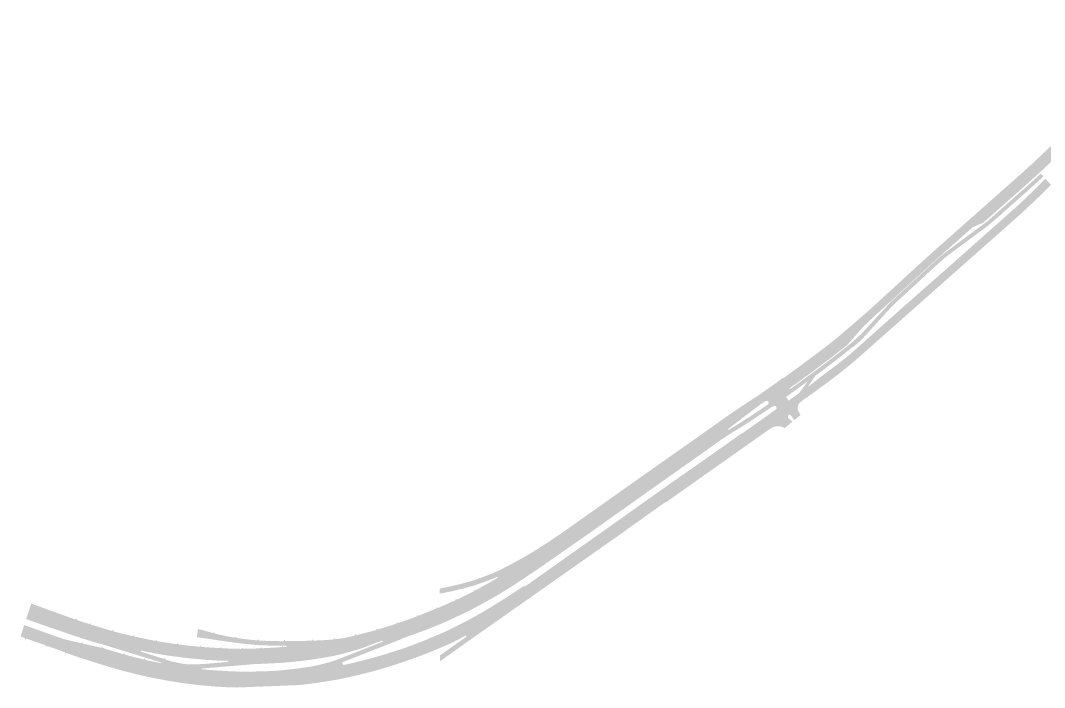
# Model space of a CAD drawing. Header units: inches. Extents: x 96913 to 101138, y 436495 to 440829.
# Drawn here: x 96913 to 97854, y 436495 to 437109 of the extents above; entities that cross this region are included whole.
import ezdxf

# ---------------------------------------------------------------- set-up
doc = ezdxf.new("R2010")
doc.units = ezdxf.units.IN
doc.header["$MEASUREMENT"] = 0

msp = doc.modelspace()

# ---------------------------------------------------------------- hatches: boundary and pattern name
for points in [[(97985.98, 437094.18), (97949.87, 437064.87), (97949.99, 437065.51), (97949.85, 437066), (97949.37, 437066.48), (97948.88, 437066.62), (97948.39, 437066.49), (97948.2, 437066.31), (97945.29, 437063.57), (97935.84, 437054.81), (97929.02, 437048.46), (97925.58, 437045.1), (97918.23, 437037.56), (97912.32, 437031.5), (97904.94, 437023.77), (97899.91, 437018.45), (97882.92, 437000.89), (97875.51, 436993.5), (97868.03, 436986.21), (97860.62, 436979.13), (97852.82, 436971.77), (97849.84, 436969.01), (97842.87, 436976.95), (97867.28, 436999.99), (97873.43, 437006.08), (97875.85, 437008.5), (97881.25, 437013.95), (97884.3, 437017.06), (97887.26, 437020.1), (97889.52, 437022.43), (97901.68, 437035.2), (97904.93, 437038.64), (97908.71, 437042.57), (97913.15, 437047.11), (97918.57, 437052.53), (97921.87, 437055.79), (97925.65, 437059.44), (97930.36, 437063.85), (97933.77, 437066.95), (97935.56, 437068.54), (97939.01, 437071.6), (97939.96, 437072.44), (97939.71, 437073), (97941.09, 437074.25), (97941.41, 437074.55), (97941.87, 437075.02), (97942.16, 437075.35), (97972.03, 437106.91), (97972.7, 437107.21), (97973.26, 437107.51), (97973.8, 437107.84), (97974.31, 437108.22), (97974.74, 437108.57), (97985.92, 437094.41), (97985.98, 437094.18)], [(97750.45, 436885.04), (97712.99, 436850.67), (97711.95, 436849.72), (97707.66, 436855.78), (97712.29, 436860), (97730.54, 436876.76), (97741.66, 436886.93), (97753.02, 436897.16), (97771.65, 436913.71), (97803.9, 436942.21), (97815.73, 436952.74), (97828.77, 436964.23), (97842.87, 436976.95), (97849.84, 436969.01), (97836.81, 436957.21), (97831.88, 436952.84), (97819.56, 436941.92), (97804.4, 436928.52), (97797.83, 436922.71), (97790.17, 436919.51), (97788.4, 436918.78), (97781.9, 436913.04), (97766.87, 436899.76), (97758.78, 436892.53), (97750.45, 436885.04)], [(97752.77, 436881.81), (97732.51, 436863.04), (97717.67, 436849.48), (97714.4, 436846.27), (97712.27, 436849.27), (97713.29, 436850.35), (97752.11, 436886.01), (97755.26, 436888.84), (97756.35, 436889.76), (97759.82, 436892.87), (97760.57, 436893.51), (97761.36, 436894.12), (97773.35, 436903.04), (97789.99, 436915.37), (97799.89, 436922.73), (97801.56, 436924.03), (97802.6, 436924.95), (97818.37, 436938.89), (97834.76, 436953.41), (97842.17, 436960.06), (97850.24, 436967.41), (97850.79, 436967.92), (97853.18, 436965.2), (97849.41, 436961.76), (97842.56, 436955.54), (97832.44, 436946.53), (97812.3, 436928.7), (97805.62, 436922.79), (97804.25, 436921.65), (97802.85, 436920.53), (97801.43, 436919.45), (97796.96, 436916.11), (97777.22, 436901.43), (97766.15, 436893.29), (97764.21, 436891.79), (97762.31, 436890.23), (97760.45, 436888.64), (97756.76, 436885.37), (97752.77, 436881.81)], [(97754.61, 436862.01), (97723.05, 436834.05), (97718.64, 436840.27), (97726.54, 436847.27), (97741.13, 436860.16), (97763.71, 436879.98), (97780.44, 436894.82), (97796.99, 436909.58), (97825.99, 436935.25), (97831.62, 436940.34), (97841.16, 436949.47), (97855.03, 436963.09), (97859.94, 436957.49), (97853.65, 436951.16), (97848.65, 436946.2), (97834.2, 436932.52), (97817.9, 436918), (97797.63, 436900.1), (97754.61, 436862.01)], [(97637.12, 436783.1), (97620.02, 436770.7), (97619.86, 436770.4), (97619.91, 436770.05), (97620.18, 436769.9), (97620.49, 436769.94), (97614.27, 436765.61), (97599.92, 436755.63), (97600.26, 436756.18), (97600.42, 436756.59), (97600.47, 436756.97), (97600.42, 436757.6), (97600.21, 436758.06), (97599.92, 436758.46), (97599.45, 436758.77), (97598.93, 436758.93), (97598.43, 436758.94), (97597.95, 436758.76), (97597.47, 436758.47), (97595.02, 436757.17), (97594.79, 436757.05), (97580.24, 436746.07), (97568.3, 436736.98), (97563.59, 436733.32), (97563.34, 436732.95), (97563.46, 436732.6), (97563.94, 436732.28), (97563.54, 436732.04), (97557.13, 436741.12), (97564.29, 436746.18), (97571.04, 436750.83), (97588.44, 436762.44), (97588.63, 436762.19), (97590.84, 436763.73), (97592.6, 436764.99), (97595.3, 436766.9), (97607.27, 436775.35), (97608.69, 436776.35), (97608.59, 436776.48), (97609.46, 436777.1), (97609.46, 436777.1), (97611.37, 436778.46), (97611.41, 436778.42), (97611.95, 436778.85), (97612.98, 436779.55), (97613.66, 436780.08), (97613.92, 436779.77), (97627.61, 436789.68), (97640.51, 436799.19), (97653.32, 436808.93), (97663.3, 436816.73), (97691.55, 436841.06), (97707.66, 436855.78), (97711.95, 436849.72), (97693.78, 436833.17), (97691.58, 436831.1), (97689.43, 436828.97), (97687.34, 436826.78), (97683.36, 436822.37), (97675.5, 436813.34), (97672.33, 436809.95), (97660.94, 436800.99), (97653.71, 436795.46), (97645.53, 436789.32), (97637.12, 436783.1)], [(97616.49, 436762.53), (97600.02, 436751.13), (97599.39, 436750.71), (97589.05, 436743.78), (97583.1, 436739.87), (97579.33, 436737.45), (97572.96, 436733.46), (97567.95, 436730.4), (97565.69, 436729), (97563.54, 436732.04), (97564.17, 436732.43), (97569.99, 436736.02), (97579.78, 436742.18), (97585.04, 436745.62), (97597.12, 436753.76), (97599.63, 436755.42), (97614.27, 436765.61), (97620.33, 436769.82), (97620.33, 436769.82), (97642.91, 436786.26), (97650.04, 436791.58), (97657.07, 436796.91), (97665.21, 436803.18), (97672.96, 436809.32), (97677.59, 436813.15), (97680.22, 436815.46), (97682.8, 436817.83), (97685.32, 436820.26), (97687.78, 436822.74), (97690.19, 436825.28), (97709.16, 436846), (97712.27, 436849.27), (97714.4, 436846.27), (97713.67, 436845.56), (97701.81, 436832.58), (97691.8, 436821.53), (97689.36, 436818.91), (97688.09, 436817.55), (97686.49, 436815.89), (97684.85, 436814.26), (97683.18, 436812.67), (97681.47, 436811.12), (97679.73, 436809.6), (97677.97, 436808.11), (97677.9, 436808.06), (97677.49, 436808.21), (97671.05, 436803.08), (97665.27, 436798.51), (97658.05, 436792.9), (97651.79, 436788.18), (97644.84, 436782.99), (97643.66, 436782.21), (97642.11, 436780.24), (97640.62, 436777.95), (97636.52, 436771.79), (97636.3, 436771.63), (97628.71, 436766.25), (97636.44, 436776.88), (97622.71, 436766.95), (97620.69, 436765.52), (97618.12, 436763.64), (97617.9, 436763.52), (97617.7, 436763.36), (97616.49, 436762.53)], [(97601.52, 436733.1), (97595.22, 436728.64), (97590.17, 436725.08), (97575.68, 436714.84), (97569.03, 436724.27), (97575.94, 436729.14), (97576.08, 436728.97), (97601.82, 436747.18), (97604.23, 436748.9), (97607.42, 436751.14), (97607.66, 436751.37), (97607.83, 436751.76), (97607.21, 436754.16), (97606.91, 436754.37), (97605.34, 436753.99), (97604.36, 436753.66), (97603.48, 436753.3), (97602.75, 436752.92), (97601.83, 436752.33), (97600.02, 436751.13), (97616.49, 436762.53), (97616.91, 436762.82), (97616.84, 436762.04), (97617.01, 436761.52), (97618.73, 436759.57), (97619.07, 436759.27), (97620.38, 436760.23), (97623.06, 436762.14), (97625.11, 436763.64), (97628.71, 436766.25), (97636.3, 436771.63), (97636.52, 436771.79), (97642.11, 436775.96), (97642.4, 436776.15), (97643.36, 436777.18), (97661.25, 436790.54), (97674.3, 436800.8), (97679.65, 436805.58), (97684.96, 436810.25), (97687.74, 436812.74), (97695.41, 436819.59), (97707.09, 436830.03), (97718.64, 436840.27), (97723.05, 436834.05), (97722.17, 436833.27), (97705.26, 436818.35), (97685.94, 436801.17), (97678.2, 436794.39), (97673.85, 436790.82), (97671.1, 436788.62), (97663.42, 436782.62), (97657.95, 436778.41), (97654.65, 436775.91), (97641.22, 436766.06), (97640.57, 436765.6), (97630.91, 436758.79), (97631, 436758.66), (97630.07, 436757.99), (97629.33, 436757.39), (97628.35, 436756.35), (97627.99, 436755.72), (97627.65, 436754.81), (97627.38, 436753.73), (97627.21, 436752.61), (97627.19, 436751.39), (97627.47, 436750.55), (97627.85, 436749.54), (97628.24, 436748.67), (97629.28, 436746.93), (97629.97, 436746.08), (97624.05, 436741.17), (97620.74, 436745.78), (97620.47, 436746.02), (97620.03, 436746.21), (97619.55, 436746.18), (97618.88, 436745.87), (97618.41, 436745.42), (97618.18, 436744.4), (97618.35, 436743.47), (97618.92, 436742.69), (97619.44, 436742.2), (97620.25, 436741.61), (97621.97, 436740.18), (97622.38, 436739.78), (97617.05, 436735.36), (97615.28, 436733.88), (97614.07, 436734.47), (97612.25, 436735.11), (97610.61, 436735.5), (97609.12, 436735.65), (97607.73, 436735.52), (97606.16, 436735.23), (97604.73, 436734.81), (97602.83, 436733.92), (97601.52, 436733.1)], [(97530.15, 436708.79), (97508.34, 436693.39), (97499.12, 436686.81), (97497.89, 436685.95), (97486.8, 436678.17), (97451.56, 436653.1), (97431.35, 436638.78), (97413.51, 436626.36), (97407.65, 436635.65), (97410.99, 436637.91), (97428.11, 436649.99), (97486.24, 436691.14), (97500.02, 436700.86), (97530.18, 436722.07), (97557.13, 436741.12), (97563.54, 436732.04), (97560.38, 436730.01), (97557.29, 436727.92), (97554.7, 436726.15), (97553.93, 436725.63), (97553.19, 436725.12), (97530.15, 436708.79)], [(97453.6, 436649.99), (97433.48, 436635.74), (97415.49, 436623.23), (97413.51, 436626.36), (97431.35, 436638.78), (97451.44, 436653.02), (97451.46, 436653.03), (97486.8, 436678.17), (97497.89, 436685.95), (97499.12, 436686.81), (97508.34, 436693.39), (97530.15, 436708.79), (97553.19, 436725.12), (97553.93, 436725.63), (97554.7, 436726.15), (97557.29, 436727.92), (97560.38, 436730.01), (97563.37, 436731.93), (97563.54, 436732.04), (97565.69, 436729), (97562.42, 436726.91), (97556.02, 436722.56), (97532.3, 436705.76), (97510.49, 436690.36), (97500.02, 436682.91), (97488.95, 436675.14), (97453.6, 436649.99)], [(97575.68, 436714.84), (97506.55, 436666.02), (97506.45, 436666.15), (97505.76, 436665.95), (97500.02, 436661.96), (97483.26, 436649.99), (97472.2, 436642.16), (97466.8, 436638.11), (97455.19, 436630.04), (97424.71, 436608.6), (97418.69, 436618.15), (97463.75, 436649.99), (97468.85, 436653.61), (97492.52, 436670.46), (97500.02, 436675.78), (97514.09, 436685.72), (97532.09, 436698.27), (97545.16, 436707.44), (97569.03, 436724.27), (97575.68, 436714.84)], [(97322.74, 436568.94), (97311.6, 436563.61), (97298.15, 436557.47), (97246.12, 436538.63), (97245.85, 436538.53), (97240.15, 436536.91), (97228.47, 436534.1), (97216.75, 436531.51), (97204.98, 436529.14), (97193.16, 436527.01), (97181.3, 436525.1), (97169.42, 436523.41), (97169.92, 436533.58), (97170.15, 436538.24), (97170.48, 436538.25), (97171.47, 436538.27), (97175.64, 436538.37), (97179.92, 436538.49), (97180.21, 436538.59), (97180.44, 436538.76), (97180.62, 436538.98), (97180.72, 436539.25), (97180.75, 436539.53), (97181.3, 436539.61), (97181.33, 436539.31), (97181.45, 436539.04), (97181.65, 436538.81), (97181.9, 436538.65), (97182.18, 436538.57), (97188.32, 436538.79), (97194.34, 436539.14), (97200.45, 436539.64), (97200.75, 436539.79), (97200.96, 436539.99), (97201.11, 436540.24), (97201.19, 436540.53), (97201.18, 436540.82), (97201.46, 436540.85), (97201.7, 436540.87), (97201.79, 436540.52), (97201.94, 436540.27), (97202.15, 436540.07), (97202.41, 436539.94), (97202.69, 436539.88), (97205.6, 436540.27), (97208.42, 436540.7), (97211.23, 436541.19), (97214.02, 436541.75), (97216.81, 436542.36), (97219.7, 436543.05), (97219.95, 436543.2), (97220.15, 436543.41), (97220.27, 436543.66), (97220.33, 436543.94), (97220.3, 436544.22), (97220.81, 436544.43), (97220.91, 436544.13), (97221.08, 436543.88), (97221.31, 436543.7), (97221.59, 436543.6), (97221.88, 436543.58), (97239.53, 436548.24), (97239.78, 436548.46), (97239.93, 436548.7), (97240.01, 436548.98), (97240.01, 436549.26), (97239.93, 436549.53), (97240.23, 436549.63), (97240.53, 436549.7), (97240.75, 436549.34), (97240.96, 436549.14), (97241.2, 436548.99), (97241.47, 436548.91), (97241.75, 436548.89), (97258.18, 436554.06), (97258.42, 436554.23), (97258.6, 436554.46), (97258.71, 436554.73), (97258.73, 436555.03), (97258.66, 436555.3), (97258.87, 436555.38), (97259.07, 436555.44), (97259.23, 436555.14), (97259.43, 436554.94), (97259.68, 436554.8), (97259.95, 436554.73), (97260.24, 436554.74), (97276.46, 436560.58), (97276.69, 436560.75), (97276.87, 436560.98), (97276.97, 436561.26), (97276.99, 436561.56), (97276.92, 436561.84), (97277.1, 436561.93), (97277.29, 436562.01), (97277.44, 436561.74), (97277.65, 436561.54), (97277.91, 436561.4), (97278.2, 436561.34), (97278.49, 436561.37), (97288.52, 436565.36), (97291.45, 436566.57), (97294.51, 436567.85), (97294.74, 436568.04), (97294.9, 436568.28), (97294.98, 436568.56), (97294.98, 436568.85), (97294.91, 436569.13), (97295.14, 436569.23), (97295.32, 436569.29), (97295.48, 436569.03), (97295.69, 436568.84), (97295.95, 436568.71), (97296.23, 436568.66), (97296.52, 436568.68), (97298.11, 436569.34), (97312.4, 436575.53), (97312.63, 436575.75), (97312.77, 436576), (97312.84, 436576.27), (97312.83, 436576.56), (97312.74, 436576.83), (97312.93, 436576.94), (97313.16, 436577.02), (97313.36, 436576.75), (97313.59, 436576.58), (97313.85, 436576.47), (97314.14, 436576.43), (97314.43, 436576.47), (97322.19, 436580.2), (97329.84, 436584.15), (97330.06, 436584.37), (97330.2, 436584.63), (97330.26, 436584.92), (97330.24, 436585.21), (97330.14, 436585.49), (97330.53, 436585.69), (97330.72, 436585.43), (97330.95, 436585.26), (97331.22, 436585.16), (97331.51, 436585.14), (97331.79, 436585.2), (97349.39, 436595.02), (97351.42, 436596.28), (97351.02, 436597.14), (97350.51, 436597.02), (97349.65, 436596.61), (97347.63, 436595.71), (97339.96, 436592.78), (97330.08, 436589.28), (97321.68, 436586.97), (97311.32, 436584.33), (97302.29, 436582.55), (97300.41, 436582.17), (97299.24, 436581.99), (97298.07, 436581.84), (97298.06, 436586.41), (97303.38, 436587.42), (97309.59, 436588.7), (97315.43, 436590.15), (97323.47, 436592.32), (97330.85, 436594.5), (97338.86, 436597.4), (97346.74, 436600.48), (97349.08, 436601.52), (97353.68, 436603.57), (97363.15, 436608.42), (97373.81, 436614.24), (97384.76, 436620.63), (97397.52, 436628.8), (97407.65, 436635.65), (97413.51, 436626.36), (97385.57, 436606.93), (97371.98, 436597.75), (97362.44, 436591.55), (97351.88, 436585), (97342.55, 436579.65), (97333.78, 436574.77), (97322.74, 436568.94)], [(97299.59, 436554.05), (97298.17, 436553.48), (97285.55, 436548.42), (97264.59, 436540.85), (97263.46, 436540.44), (97262.57, 436539.83), (97249.05, 436534.52), (97219.69, 436523), (97215.01, 436521.17), (97209.42, 436518.99), (97209.06, 436518.76), (97208.85, 436518.47), (97208.72, 436518.09), (97208.76, 436517.71), (97208.94, 436516.96), (97209.12, 436516.6), (97209.4, 436516.35), (97209.78, 436516.21), (97210.19, 436516.22), (97201.96, 436514.53), (97193.69, 436513.03), (97185.4, 436511.69), (97177.08, 436510.53), (97168.73, 436509.54), (97168.91, 436513.08), (97175.59, 436514.01), (97182.65, 436515.24), (97188.74, 436516.61), (97193.5, 436517.85), (97198.16, 436519.18), (97200.97, 436520.06), (97202.86, 436520.7), (97205.87, 436521.9), (97210.76, 436523.8), (97215.51, 436525.65), (97245.32, 436537.35), (97245.62, 436537.53), (97245.83, 436537.8), (97245.93, 436538.16), (97245.85, 436538.53), (97246.12, 436538.63), (97298.15, 436557.47), (97311.6, 436563.61), (97322.74, 436568.94), (97333.78, 436574.77), (97342.55, 436579.65), (97351.88, 436585), (97362.44, 436591.55), (97371.98, 436597.75), (97385.57, 436606.93), (97413.51, 436626.36), (97415.49, 436623.23), (97387.67, 436603.88), (97374.03, 436594.67), (97364.43, 436588.42), (97353.78, 436581.82), (97344.37, 436576.42), (97335.55, 436571.52), (97324.41, 436565.63), (97313.17, 436560.25), (97299.59, 436554.05)], [(97168.15, 436497.68), (97168.73, 436509.54), (97177.08, 436510.53), (97185.4, 436511.69), (97193.69, 436513.03), (97201.96, 436514.53), (97210.19, 436516.22), (97217.15, 436517.8), (97226.79, 436520.09), (97229.26, 436520.75), (97235.79, 436522.49), (97245.71, 436525.33), (97248.01, 436526.02), (97248.07, 436526.04), (97261.58, 436530.31), (97263.43, 436530.94), (97265.28, 436531.57), (97265.32, 436531.58), (97267.63, 436532.39), (97267.69, 436532.41), (97283.65, 436538.47), (97285.93, 436539.42), (97298.2, 436544.61), (97299.93, 436545.37), (97301.66, 436546.13), (97301.71, 436546.15), (97303.81, 436547.11), (97303.91, 436547.14), (97303.96, 436547.16), (97313.2, 436551.75), (97320.11, 436555.21), (97322.34, 436556.35), (97330.29, 436560.59), (97338.12, 436565.04), (97340.29, 436566.33), (97355.62, 436575.84), (97357.79, 436577.16), (97366.19, 436582.63), (97372.89, 436587.06), (97374.98, 436588.44), (97375.79, 436589.01), (97376.34, 436588.21), (97418.69, 436618.15), (97424.71, 436608.6), (97325.17, 436538.6), (97298.29, 436519.43), (97298.27, 436524.94), (97304.55, 436529.39), (97314.8, 436536.56), (97322.67, 436542.1), (97322.2, 436543.32), (97314.63, 436539.25), (97311.21, 436537.47), (97309.48, 436536.63), (97305.96, 436535.06), (97298.24, 436531.73), (97285.04, 436526.29), (97267.31, 436519.78), (97262.1, 436518.09), (97250.13, 436514.21), (97236.42, 436510.25), (97223.07, 436506.86), (97204.8, 436502.85), (97186.01, 436499.83), (97175.87, 436498.49), (97168.15, 436497.68)], [(97018.98, 436542.03), (97030.46, 436539.56), (97034.06, 436538.88), (97032.73, 436527.52), (97029.39, 436528.13), (97023.35, 436529.42), (97001.11, 436534.99), (96990.56, 436538.22), (96988.45, 436538.9), (96983.96, 436540.07), (96976.81, 436542.15), (96963.24, 436546.61), (96939.03, 436554.86), (96919.15, 436561.84), (96922.67, 436572.61), (96962.54, 436558.18), (96962.6, 436558.11), (96963.3, 436558.13), (96964.24, 436558.78), (96964.52, 436558.74), (96964.45, 436557.96), (96964.93, 436557.38), (96969.66, 436555.8), (96975.66, 436553.9), (96976.25, 436553.81), (96976.76, 436554.18), (96976.95, 436554.51), (96977.4, 436554.36), (96977.32, 436553.79), (96977.83, 436553.2), (96985.75, 436550.79), (96996.31, 436547.64), (96996.72, 436547.62), (96997.3, 436547.77), (96997.57, 436548.32), (96998.07, 436548.19), (96998.02, 436547.79), (96998.15, 436547.41), (96998.5, 436547.03), (97000.02, 436546.62), (97005.52, 436545.17), (97015.28, 436542.84), (97015.87, 436542.86), (97016.32, 436543.25), (97016.47, 436543.59), (97016.95, 436543.48), (97016.94, 436543.1), (97017.1, 436542.71), (97017.51, 436542.34), (97018.98, 436542.03)], [(97001.11, 436534.99), (97023.28, 436529.44), (97023.38, 436528.85), (97023.62, 436528.53), (97023.95, 436528.34), (97032.5, 436525.62), (97032.03, 436521.56), (97000.02, 436531.45), (96989.46, 436534.72), (96987.42, 436535.35), (96982.98, 436536.5), (96975.71, 436538.62), (96962.07, 436543.1), (96937.82, 436551.36), (96918, 436558.32), (96919.15, 436561.84), (96939.03, 436554.86), (96963.24, 436546.61), (96976.81, 436542.15), (96983.96, 436540.07), (96988.45, 436538.9), (96990.56, 436538.22), (97001.11, 436534.99)], [(97031.49, 436516.99), (97030.1, 436505.21), (97018.71, 436507.82), (97005.61, 436511.18), (97000.02, 436512.79), (96992.79, 436514.89), (96981.01, 436518.51), (96968.74, 436522.45), (96958.69, 436525.82), (96955.58, 436526.96), (96955.65, 436527.18), (96955.23, 436527.25), (96954.88, 436527.15), (96954.57, 436526.91), (96954.39, 436526.55), (96953.85, 436526.71), (96953.96, 436527.14), (96953.85, 436527.51), (96953.64, 436527.82), (96953.29, 436528.04), (96938.16, 436533.4), (96937.72, 436533.45), (96937.39, 436533.36), (96937.11, 436533.17), (96936.88, 436532.8), (96936.41, 436532.96), (96936.35, 436533.72), (96936.12, 436534.04), (96935.79, 436534.24), (96918.77, 436540.26), (96918.39, 436540.31), (96918, 436540.22), (96917.7, 436540.01), (96917.47, 436539.66), (96916.99, 436539.81), (96917.03, 436540.22), (96916.94, 436540.57), (96916.72, 436540.89), (96916.38, 436541.1), (96912.78, 436542.37), (96916.21, 436552.85), (96941.52, 436543.84), (96952.18, 436540.12), (96981.91, 436529.73), (96994.19, 436526.11), (97006.55, 436522.78), (97018.99, 436519.74), (97031.49, 436516.99)], [(97090.41, 436546.27), (97090.42, 436546.28), (97090.42, 436546.3), (97090.43, 436546.31), (97090.43, 436546.33), (97090.44, 436546.34), (97090.44, 436546.36), (97090.44, 436546.37), (97090.45, 436546.39), (97090.45, 436546.41), (97090.45, 436546.42), (97090.46, 436546.44), (97090.68, 436546.37), (97090.97, 436546.28), (97090.96, 436546.27), (97090.96, 436546.25), (97090.95, 436546.24), (97090.95, 436546.22), (97090.94, 436546.21), (97090.94, 436546.19), (97090.94, 436546.18), (97090.93, 436546.16), (97090.93, 436546.15), (97090.93, 436546.13), (97090.93, 436546.12), (97090.92, 436546.1), (97090.92, 436546.09), (97090.92, 436546.07), (97090.92, 436546.06), (97090.92, 436546.04), (97090.92, 436546.03), (97090.91, 436546.01), (97090.91, 436545.99), (97090.91, 436545.98), (97090.91, 436545.96), (97090.91, 436545.95), (97090.91, 436545.93), (97090.91, 436545.92), (97090.92, 436545.9), (97090.92, 436545.89), (97090.92, 436545.87), (97090.92, 436545.86), (97090.92, 436545.84), (97090.92, 436545.83), (97090.93, 436545.81), (97090.93, 436545.79), (97090.93, 436545.78), (97090.94, 436545.76), (97090.94, 436545.75), (97090.94, 436545.73), (97090.95, 436545.72), (97090.95, 436545.7), (97090.96, 436545.69), (97090.96, 436545.67), (97090.97, 436545.66), (97090.97, 436545.65), (97090.98, 436545.63), (97090.98, 436545.62), (97090.99, 436545.6), (97090.99, 436545.59), (97091, 436545.57), (97091.01, 436545.56), (97091.01, 436545.55), (97091.02, 436545.53), (97091.03, 436545.52), (97091.04, 436545.51), (97091.04, 436545.49), (97091.05, 436545.48), (97091.06, 436545.47), (97091.07, 436545.45), (97091.08, 436545.44), (97091.09, 436545.43), (97091.09, 436545.41), (97091.1, 436545.4), (97091.11, 436545.39), (97091.12, 436545.38), (97091.13, 436545.37), (97091.14, 436545.35), (97091.15, 436545.34), (97091.16, 436545.33), (97091.17, 436545.32), (97091.18, 436545.31), (97091.2, 436545.3), (97091.21, 436545.29), (97091.22, 436545.28), (97091.23, 436545.27), (97091.24, 436545.26), (97091.25, 436545.25), (97091.27, 436545.24), (97091.28, 436545.23), (97091.29, 436545.22), (97091.3, 436545.21), (97091.32, 436545.2), (97091.33, 436545.19), (97091.34, 436545.18), (97091.35, 436545.17), (97091.37, 436545.17), (97091.38, 436545.16), (97091.39, 436545.15), (97091.41, 436545.14), (97091.42, 436545.14), (97091.44, 436545.13), (97091.45, 436545.12), (97091.46, 436545.11), (97091.48, 436545.11), (97091.49, 436545.1), (97091.51, 436545.1), (97091.52, 436545.09), (97091.53, 436545.09), (97091.55, 436545.08), (97091.56, 436545.08), (97091.58, 436545.07), (97091.59, 436545.07), (97091.61, 436545.06), (97091.62, 436545.06), (97091.64, 436545.06), (97096.04, 436544), (97100.44, 436543.04), (97104.87, 436542.17), (97109.31, 436541.4), (97109.33, 436541.4), (97109.34, 436541.4), (97109.36, 436541.39), (97109.37, 436541.39), (97109.39, 436541.39), (97109.41, 436541.39), (97109.42, 436541.39), (97109.44, 436541.39), (97109.46, 436541.39), (97109.47, 436541.38), (97109.49, 436541.38), (97109.51, 436541.39), (97109.52, 436541.39), (97109.54, 436541.39), (97109.56, 436541.39), (97109.57, 436541.39), (97109.59, 436541.39), (97109.6, 436541.39), (97109.62, 436541.39), (97109.64, 436541.4), (97109.65, 436541.4), (97109.67, 436541.4), (97109.69, 436541.41), (97109.7, 436541.41), (97109.72, 436541.41), (97109.73, 436541.42), (97109.75, 436541.42), (97109.77, 436541.43), (97109.78, 436541.43), (97109.8, 436541.44), (97109.81, 436541.44), (97109.83, 436541.45), (97109.84, 436541.45), (97109.86, 436541.46), (97109.87, 436541.46), (97109.89, 436541.47), (97109.91, 436541.48), (97109.92, 436541.49), (97109.93, 436541.49), (97109.95, 436541.5), (97109.96, 436541.51), (97109.98, 436541.52), (97109.99, 436541.52), (97110.01, 436541.53), (97110.02, 436541.54), (97110.03, 436541.55), (97110.05, 436541.56), (97110.06, 436541.57), (97110.07, 436541.58), (97110.09, 436541.59), (97110.1, 436541.6), (97110.11, 436541.61), (97110.13, 436541.62), (97110.14, 436541.63), (97110.15, 436541.64), (97110.16, 436541.65), (97110.18, 436541.67), (97110.19, 436541.68), (97110.2, 436541.69), (97110.21, 436541.7), (97110.22, 436541.71), (97110.23, 436541.73), (97110.24, 436541.74), (97110.25, 436541.75), (97110.26, 436541.76), (97110.27, 436541.78), (97110.28, 436541.79), (97110.29, 436541.8), (97110.3, 436541.82), (97110.31, 436541.83), (97110.32, 436541.84), (97110.33, 436541.86), (97110.34, 436541.87), (97110.35, 436541.89), (97110.35, 436541.9), (97110.36, 436541.92), (97110.37, 436541.93), (97110.38, 436541.94), (97110.38, 436541.96), (97110.39, 436541.97), (97110.4, 436541.99), (97110.4, 436542.01), (97110.41, 436542.02), (97110.42, 436542.04), (97110.42, 436542.05), (97110.43, 436542.07), (97110.43, 436542.08), (97110.44, 436542.1), (97110.44, 436542.11), (97110.45, 436542.13), (97110.45, 436542.15), (97110.45, 436542.16), (97110.46, 436542.18), (97110.46, 436542.2), (97110.46, 436542.21), (97110.46, 436542.23), (97110.68, 436542.2), (97110.92, 436542.16), (97110.92, 436542.14), (97110.92, 436542.12), (97110.91, 436542.11), (97110.91, 436542.09), (97110.91, 436542.07), (97110.91, 436542.06), (97110.91, 436542.04), (97110.91, 436542.02), (97110.91, 436542.01), (97110.91, 436541.99), (97110.91, 436541.97), (97110.91, 436541.96), (97110.91, 436541.94), (97110.91, 436541.92), (97110.91, 436541.91), (97110.91, 436541.89), (97110.92, 436541.87), (97110.92, 436541.86), (97110.92, 436541.84), (97110.92, 436541.82), (97110.93, 436541.81), (97110.93, 436541.79), (97110.93, 436541.78), (97110.94, 436541.76), (97110.94, 436541.74), (97110.95, 436541.73), (97110.95, 436541.71), (97110.96, 436541.69), (97110.96, 436541.68), (97110.97, 436541.66), (97110.97, 436541.65), (97110.98, 436541.63), (97110.98, 436541.62), (97110.99, 436541.6), (97111, 436541.59), (97111, 436541.57), (97111.01, 436541.55), (97111.02, 436541.54), (97111.03, 436541.53), (97111.03, 436541.51), (97111.04, 436541.5), (97111.05, 436541.48), (97111.06, 436541.47), (97111.07, 436541.45), (97111.08, 436541.44), (97111.09, 436541.43), (97111.1, 436541.41), (97111.11, 436541.4), (97111.12, 436541.38), (97111.13, 436541.37), (97111.14, 436541.36), (97111.15, 436541.35), (97111.16, 436541.33), (97111.17, 436541.32), (97111.18, 436541.31), (97111.19, 436541.3), (97111.21, 436541.28), (97111.22, 436541.27), (97111.23, 436541.26), (97111.24, 436541.25), (97111.25, 436541.24), (97111.27, 436541.23), (97111.28, 436541.22), (97111.29, 436541.21), (97111.31, 436541.2), (97111.32, 436541.19), (97111.33, 436541.18), (97111.35, 436541.17), (97111.36, 436541.16), (97111.37, 436541.15), (97111.39, 436541.14), (97111.4, 436541.13), (97111.42, 436541.12), (97111.43, 436541.11), (97111.45, 436541.11), (97111.46, 436541.1), (97111.48, 436541.09), (97111.49, 436541.08), (97111.51, 436541.08), (97111.52, 436541.07), (97111.54, 436541.06), (97111.55, 436541.06), (97111.57, 436541.05), (97111.59, 436541.05), (97111.6, 436541.04), (97111.62, 436541.04), (97111.63, 436541.03), (97111.65, 436541.03), (97111.67, 436541.02), (97111.68, 436541.02), (97111.7, 436541.01), (97111.71, 436541.01), (97111.73, 436541.01), (97117.71, 436540.15), (97123.69, 436539.44), (97129.68, 436538.88), (97129.7, 436538.88), (97129.72, 436538.88), (97129.73, 436538.88), (97129.75, 436538.88), (97129.77, 436538.88), (97129.78, 436538.88), (97129.8, 436538.88), (97129.82, 436538.88), (97129.83, 436538.89), (97129.85, 436538.89), (97129.87, 436538.89), (97129.88, 436538.89), (97129.9, 436538.89), (97129.92, 436538.9), (97129.93, 436538.9), (97129.95, 436538.9), (97129.96, 436538.91), (97129.98, 436538.91), (97130, 436538.92), (97130.01, 436538.92), (97130.03, 436538.92), (97130.05, 436538.93), (97130.06, 436538.94), (97130.08, 436538.94), (97130.09, 436538.95), (97130.11, 436538.95), (97130.12, 436538.96), (97130.14, 436538.97), (97130.15, 436538.97), (97130.17, 436538.98), (97130.18, 436538.99), (97130.2, 436538.99), (97130.21, 436539), (97130.23, 436539.01), (97130.24, 436539.02), (97130.26, 436539.03), (97130.27, 436539.04), (97130.29, 436539.04), (97130.3, 436539.05), (97130.31, 436539.06), (97130.33, 436539.07), (97130.34, 436539.08), (97130.35, 436539.09), (97130.37, 436539.1), (97130.38, 436539.11), (97130.39, 436539.13), (97130.41, 436539.14), (97130.42, 436539.15), (97130.43, 436539.16), (97130.44, 436539.17), (97130.45, 436539.18), (97130.47, 436539.19), (97130.48, 436539.21), (97130.49, 436539.22), (97130.5, 436539.23), (97130.51, 436539.24), (97130.52, 436539.26), (97130.53, 436539.27), (97130.54, 436539.28), (97130.55, 436539.3), (97130.56, 436539.31), (97130.57, 436539.33), (97130.58, 436539.34), (97130.59, 436539.35), (97130.6, 436539.37), (97130.61, 436539.38), (97130.61, 436539.4), (97130.62, 436539.41), (97130.63, 436539.43), (97130.64, 436539.44), (97130.64, 436539.46), (97130.65, 436539.47), (97130.66, 436539.49), (97130.67, 436539.5), (97130.67, 436539.52), (97130.68, 436539.53), (97130.68, 436539.55), (97130.69, 436539.56), (97130.69, 436539.58), (97130.7, 436539.6), (97130.7, 436539.61), (97130.71, 436539.63), (97130.71, 436539.64), (97130.72, 436539.66), (97130.72, 436539.68), (97130.72, 436539.69), (97130.73, 436539.71), (97130.73, 436539.73), (97130.73, 436539.74), (97130.73, 436539.76), (97130.74, 436539.78), (97130.74, 436539.79), (97130.74, 436539.81), (97130.74, 436539.83), (97130.74, 436539.84), (97130.74, 436539.86), (97130.74, 436539.88), (97130.99, 436539.86), (97131.27, 436539.83), (97131.27, 436539.81), (97131.27, 436539.79), (97131.27, 436539.78), (97131.27, 436539.76), (97131.27, 436539.74), (97131.27, 436539.72), (97131.27, 436539.71), (97131.27, 436539.69), (97131.27, 436539.67), (97131.27, 436539.66), (97131.27, 436539.64), (97131.27, 436539.62), (97131.27, 436539.6), (97131.27, 436539.59), (97131.28, 436539.57), (97131.28, 436539.55), (97131.28, 436539.54), (97131.28, 436539.52), (97131.29, 436539.5), (97131.29, 436539.49), (97131.29, 436539.47), (97131.3, 436539.45), (97131.3, 436539.44), (97131.31, 436539.42), (97131.31, 436539.4), (97131.32, 436539.39), (97131.32, 436539.37), (97131.33, 436539.36), (97131.33, 436539.34), (97131.34, 436539.32), (97131.35, 436539.31), (97131.35, 436539.29), (97131.36, 436539.28), (97131.37, 436539.26), (97131.37, 436539.25), (97131.38, 436539.23), (97131.39, 436539.21), (97131.4, 436539.2), (97131.41, 436539.19), (97131.42, 436539.17), (97131.42, 436539.16), (97131.43, 436539.14), (97131.44, 436539.13), (97131.45, 436539.11), (97131.46, 436539.1), (97131.47, 436539.09), (97131.48, 436539.07), (97131.49, 436539.06), (97131.5, 436539.05), (97131.52, 436539.03), (97131.53, 436539.02), (97131.54, 436539.01), (97131.55, 436538.99), (97131.56, 436538.98), (97131.57, 436538.97), (97131.59, 436538.96), (97131.6, 436538.95), (97131.61, 436538.93), (97131.62, 436538.92), (97131.64, 436538.91), (97131.65, 436538.9), (97131.66, 436538.89), (97131.68, 436538.88), (97131.69, 436538.87), (97131.71, 436538.86), (97131.72, 436538.85), (97131.73, 436538.84), (97131.75, 436538.83), (97131.76, 436538.82), (97131.78, 436538.81), (97131.79, 436538.81), (97131.81, 436538.8), (97131.82, 436538.79), (97131.84, 436538.78), (97131.85, 436538.77), (97131.87, 436538.77), (97131.88, 436538.76), (97131.9, 436538.75), (97131.91, 436538.75), (97131.93, 436538.74), (97131.95, 436538.73), (97131.96, 436538.73), (97131.98, 436538.72), (97132, 436538.72), (97132.01, 436538.71), (97132.03, 436538.71), (97132.04, 436538.7), (97132.06, 436538.7), (97132.08, 436538.7), (97132.09, 436538.69), (97132.11, 436538.69), (97132.13, 436538.69), (97132.15, 436538.68), (97140.08, 436538.24), (97140.26, 436538.24), (97140.38, 436538.23), (97144.95, 436538.11), (97146.5, 436538.08), (97148.22, 436538.07), (97151.23, 436538.06), (97152.85, 436538.05), (97154.24, 436538.05), (97154.26, 436538.05), (97154.27, 436538.05), (97154.29, 436538.05), (97154.31, 436538.06), (97154.32, 436538.06), (97154.34, 436538.06), (97154.36, 436538.06), (97154.37, 436538.06), (97154.39, 436538.07), (97154.4, 436538.07), (97154.42, 436538.07), (97154.44, 436538.07), (97154.45, 436538.08), (97154.47, 436538.08), (97154.48, 436538.09), (97154.5, 436538.09), (97154.52, 436538.09), (97154.53, 436538.1), (97154.55, 436538.1), (97154.56, 436538.11), (97154.58, 436538.11), (97154.59, 436538.12), (97154.61, 436538.13), (97154.62, 436538.13), (97154.64, 436538.14), (97154.65, 436538.15), (97154.67, 436538.15), (97154.68, 436538.16), (97154.7, 436538.17), (97154.71, 436538.18), (97154.73, 436538.18), (97154.74, 436538.19), (97154.75, 436538.2), (97154.77, 436538.21), (97154.78, 436538.22), (97154.79, 436538.23), (97154.81, 436538.24), (97154.82, 436538.25), (97154.83, 436538.26), (97154.85, 436538.27), (97154.86, 436538.28), (97154.87, 436538.29), (97154.88, 436538.3), (97154.9, 436538.31), (97154.91, 436538.32), (97154.92, 436538.33), (97154.93, 436538.34), (97154.94, 436538.36), (97154.95, 436538.37), (97154.97, 436538.38), (97154.98, 436538.39), (97154.99, 436538.4), (97155, 436538.42), (97155.01, 436538.43), (97155.02, 436538.44), (97155.03, 436538.46), (97155.04, 436538.47), (97155.05, 436538.48), (97155.06, 436538.5), (97155.06, 436538.51), (97155.07, 436538.52), (97155.08, 436538.54), (97155.09, 436538.55), (97155.1, 436538.57), (97155.11, 436538.58), (97155.11, 436538.59), (97155.12, 436538.61), (97155.13, 436538.62), (97155.13, 436538.64), (97155.14, 436538.65), (97155.15, 436538.67), (97155.16, 436538.7), (97155.17, 436538.72), (97155.17, 436538.73), (97155.18, 436538.75), (97155.18, 436538.77), (97155.19, 436538.78), (97155.19, 436538.8), (97155.19, 436538.82), (97155.2, 436538.84), (97155.2, 436538.85), (97155.2, 436538.87), (97155.21, 436538.89), (97155.21, 436538.91), (97155.21, 436538.92), (97155.21, 436538.94), (97155.22, 436538.96), (97155.22, 436538.98), (97155.22, 436538.99), (97155.22, 436539.01), (97155.22, 436539.03), (97155.22, 436539.05), (97155.22, 436539.06), (97155.22, 436539.08), (97155.22, 436539.1), (97155.49, 436539.11), (97155.51, 436539.11), (97155.79, 436539.15), (97155.79, 436539.13), (97155.79, 436539.11), (97155.79, 436539.1), (97155.79, 436539.08), (97155.79, 436539.06), (97155.79, 436539.05), (97155.79, 436539.03), (97155.79, 436539.01), (97155.79, 436539), (97155.79, 436538.98), (97155.79, 436538.96), (97155.79, 436538.95), (97155.8, 436538.93), (97155.8, 436538.91), (97155.8, 436538.89), (97155.8, 436538.88), (97155.81, 436538.86), (97155.81, 436538.85), (97155.82, 436538.83), (97155.82, 436538.81), (97155.82, 436538.8), (97155.83, 436538.78), (97155.83, 436538.76), (97155.84, 436538.75), (97155.84, 436538.73), (97155.85, 436538.72), (97155.86, 436538.7), (97155.87, 436538.67), (97155.88, 436538.65), (97155.88, 436538.64), (97155.89, 436538.62), (97155.9, 436538.61), (97155.91, 436538.59), (97155.91, 436538.58), (97155.92, 436538.56), (97155.93, 436538.55), (97155.94, 436538.54), (97155.95, 436538.52), (97155.96, 436538.51), (97155.97, 436538.49), (97155.98, 436538.48), (97155.99, 436538.47), (97156, 436538.45), (97156.01, 436538.44), (97156.02, 436538.43), (97156.03, 436538.42), (97156.04, 436538.4), (97156.05, 436538.39), (97156.06, 436538.38), (97156.08, 436538.37), (97156.09, 436538.36), (97156.1, 436538.34), (97156.11, 436538.33), (97156.13, 436538.32), (97156.14, 436538.31), (97156.15, 436538.3), (97156.16, 436538.29), (97156.18, 436538.28), (97156.19, 436538.27), (97156.2, 436538.26), (97156.22, 436538.25), (97156.23, 436538.24), (97156.25, 436538.23), (97156.26, 436538.22), (97156.27, 436538.21), (97156.29, 436538.21), (97156.3, 436538.2), (97156.32, 436538.19), (97156.33, 436538.18), (97156.35, 436538.18), (97156.36, 436538.17), (97156.38, 436538.16), (97156.39, 436538.16), (97156.41, 436538.15), (97156.43, 436538.14), (97156.44, 436538.14), (97156.46, 436538.13), (97156.47, 436538.13), (97156.49, 436538.12), (97156.5, 436538.12), (97156.52, 436538.11), (97156.54, 436538.11), (97156.55, 436538.1), (97156.57, 436538.1), (97156.59, 436538.1), (97156.6, 436538.09), (97156.62, 436538.09), (97156.63, 436538.09), (97156.65, 436538.09), (97156.67, 436538.08), (97156.68, 436538.08), (97156.7, 436538.08), (97163.06, 436538.13), (97164.57, 436538.15), (97169.16, 436538.23), (97169.34, 436538.23), (97169.48, 436538.23), (97170.15, 436538.24), (97169.92, 436533.58), (97169.25, 436533.54), (97169.11, 436533.53), (97168.93, 436533.52), (97166.8, 436533.39), (97166.78, 436533.39), (97164.33, 436533.24), (97162.81, 436533.15), (97156.95, 436532.8), (97157.21, 436532.9), (97157.37, 436533.09), (97157.41, 436533.34), (97157.35, 436533.58), (97157.18, 436533.75), (97156.92, 436533.83), (97155.24, 436533.85), (97152.88, 436533.87), (97146.3, 436533.94), (97144.9, 436533.96), (97144.75, 436533.96), (97142.37, 436534.02), (97140.17, 436534.08), (97140.06, 436534.09), (97139.87, 436534.09), (97133.81, 436534.26), (97128.43, 436534.61), (97117.29, 436535.76), (97104.05, 436537.43), (97092.64, 436539.16), (97076.27, 436541.55), (97075.66, 436541.64), (97075.64, 436541.64), (97075.62, 436541.65), (97075.6, 436541.65), (97075.58, 436541.65), (97075.57, 436541.66), (97075.55, 436541.66), (97075.53, 436541.66), (97075.51, 436541.67), (97075.49, 436541.67), (97075.48, 436541.68), (97075.46, 436541.68), (97075.44, 436541.69), (97075.42, 436541.69), (97075.41, 436541.7), (97075.39, 436541.7), (97075.37, 436541.71), (97075.36, 436541.72), (97075.34, 436541.72), (97075.32, 436541.73), (97075.31, 436541.74), (97075.29, 436541.75), (97075.27, 436541.75), (97075.26, 436541.76), (97075.24, 436541.77), (97075.23, 436541.78), (97075.21, 436541.79), (97075.19, 436541.8), (97075.18, 436541.81), (97075.16, 436541.82), (97075.15, 436541.83), (97075.13, 436541.84), (97075.1, 436541.86), (97075.09, 436541.88), (97075.07, 436541.89), (97075.05, 436541.9), (97075.04, 436541.92), (97075.02, 436541.93), (97075, 436541.95), (97074.99, 436541.96), (97074.97, 436541.98), (97075.89, 436549.21), (97081.61, 436547.82), (97082.54, 436547.55), (97089.29, 436545.66), (97089.3, 436545.66), (97089.32, 436545.66), (97089.33, 436545.65), (97089.35, 436545.65), (97089.37, 436545.65), (97089.38, 436545.65), (97089.4, 436545.64), (97089.41, 436545.64), (97089.43, 436545.64), (97089.45, 436545.64), (97089.46, 436545.64), (97089.48, 436545.64), (97089.49, 436545.64), (97089.51, 436545.64), (97089.53, 436545.64), (97089.54, 436545.64), (97089.56, 436545.64), (97089.58, 436545.64), (97089.59, 436545.64), (97089.61, 436545.64), (97089.62, 436545.65), (97089.64, 436545.65), (97089.66, 436545.65), (97089.67, 436545.65), (97089.69, 436545.66), (97089.7, 436545.66), (97089.72, 436545.66), (97089.73, 436545.67), (97089.75, 436545.67), (97089.77, 436545.67), (97089.78, 436545.68), (97089.8, 436545.68), (97089.81, 436545.69), (97089.83, 436545.69), (97089.84, 436545.7), (97089.86, 436545.71), (97089.87, 436545.71), (97089.89, 436545.72), (97089.9, 436545.72), (97089.92, 436545.73), (97089.93, 436545.74), (97089.95, 436545.75), (97089.96, 436545.75), (97089.97, 436545.76), (97089.99, 436545.77), (97090, 436545.78), (97090.02, 436545.79), (97090.03, 436545.79), (97090.04, 436545.8), (97090.06, 436545.81), (97090.07, 436545.82), (97090.08, 436545.83), (97090.1, 436545.84), (97090.11, 436545.85), (97090.12, 436545.86), (97090.13, 436545.87), (97090.15, 436545.88), (97090.16, 436545.89), (97090.17, 436545.9), (97090.18, 436545.92), (97090.19, 436545.93), (97090.2, 436545.94), (97090.22, 436545.95), (97090.23, 436545.96), (97090.24, 436545.97), (97090.25, 436545.99), (97090.26, 436546), (97090.27, 436546.01), (97090.28, 436546.03), (97090.29, 436546.04), (97090.3, 436546.05), (97090.31, 436546.06), (97090.31, 436546.08), (97090.32, 436546.09), (97090.33, 436546.11), (97090.34, 436546.12), (97090.35, 436546.13), (97090.36, 436546.15), (97090.36, 436546.16), (97090.37, 436546.18), (97090.38, 436546.19), (97090.39, 436546.21), (97090.39, 436546.22), (97090.4, 436546.24), (97090.4, 436546.25), (97090.41, 436546.27)], [(97015.76, 436523.81), (97025.58, 436521.36), (97026, 436521.35), (97026.35, 436521.48), (97026.61, 436521.69), (97026.8, 436522.08), (97027.22, 436521.99), (97027.25, 436521.52), (97027.44, 436521.16), (97027.75, 436520.89), (97028.06, 436520.78), (97031.83, 436519.93), (97031.49, 436516.99), (97018.99, 436519.74), (97006.55, 436522.78), (96994.19, 436526.11), (96981.91, 436529.73), (96952.18, 436540.12), (96953.78, 436539.66), (96967.87, 436536.4), (96968.27, 436536.37), (96968.61, 436536.52), (96968.89, 436536.79), (96969.04, 436537.14), (96969.57, 436537.02), (96969.56, 436536.6), (96969.69, 436536.23), (96969.97, 436535.95), (96970.35, 436535.78), (96983.45, 436532.8), (96987.67, 436532.04), (96987.97, 436532.32), (96988.09, 436532.67), (96988.57, 436532.62), (96988.6, 436532.18), (96988.7, 436531.87), (96991.62, 436530.69), (97000.02, 436528.23), (97006.62, 436526.29), (97007.11, 436526.28), (97007.51, 436526.47), (97007.75, 436526.76), (97007.85, 436526.99), (97008.14, 436526.82), (97008.49, 436526.02), (97008.77, 436525.75), (97009.09, 436525.62), (97015.76, 436523.81)], [(97169.92, 436533.58), (97169.42, 436523.41), (97168.75, 436523.35), (97168.61, 436523.34), (97168.42, 436523.32), (97166.28, 436523.12), (97164.51, 436522.95), (97163.82, 436522.89), (97162.3, 436522.76), (97154.64, 436522.11), (97152.98, 436521.96), (97145.69, 436521.49), (97144.13, 436521.39), (97141.74, 436521.23), (97140.76, 436521.17), (97139.54, 436521.1), (97139.41, 436521.09), (97139.24, 436521.08), (97131.8, 436520.67), (97118.7, 436520.16), (97103.73, 436519.97), (97097.75, 436520.17), (97097.73, 436520.03), (97082.76, 436520.95), (97070.78, 436522.04), (97062.86, 436522.88), (97052.95, 436524.19), (97043.04, 436525.65), (97032.73, 436527.52), (97034.06, 436538.88), (97036.4, 436538.44), (97036.81, 436538.47), (97037.33, 436538.64), (97037.58, 436539.22), (97038.06, 436539.13), (97038.04, 436538.56), (97038.58, 436538.05), (97046.81, 436536.71), (97055.75, 436535.34), (97056.11, 436535.36), (97056.65, 436535.59), (97056.89, 436536.16), (97057.36, 436536.12), (97057.41, 436535.56), (97057.95, 436535.05), (97066.21, 436534.04), (97073.6, 436533.31), (97077.16, 436532.96), (97077.55, 436532.98), (97078.09, 436533.24), (97078.28, 436533.85), (97078.76, 436533.81), (97078.83, 436533.22), (97079.41, 436532.75), (97086.69, 436532.25), (97095.84, 436531.67), (97096.33, 436531.81), (97096.41, 436531.95), (97096.66, 436532.22), (97096.78, 436532.61), (97097.23, 436532.55), (97097.35, 436531.95), (97097.94, 436531.53), (97105.23, 436531.24), (97115.46, 436530.99), (97116.16, 436531.41), (97116.3, 436532.04), (97116.77, 436532.04), (97116.87, 436531.67), (97117.09, 436531.34), (97117.52, 436531.05), (97125.83, 436531.19), (97132.84, 436531.45), (97133.43, 436531.58), (97133.77, 436532.12), (97133.83, 436532.48), (97134.23, 436532.45), (97134.37, 436532.09), (97134.65, 436531.78), (97135.07, 436531.53), (97139.76, 436531.78), (97139.74, 436531.77), (97141.41, 436531.86), (97142.26, 436531.92), (97144.66, 436532.06), (97146.21, 436532.15), (97152.39, 436532.52), (97152.95, 436532.67), (97153.31, 436533.19), (97153.37, 436533.62), (97153.86, 436533.6), (97154, 436533.09), (97154.5, 436532.74), (97154.95, 436532.68), (97156.95, 436532.8), (97162.81, 436533.15), (97164.33, 436533.24), (97166.8, 436533.39), (97168.93, 436533.52), (97169.06, 436533.53), (97169.92, 436533.58)], [(97209.43, 436526.58), (97201.34, 436524.69), (97193.96, 436523.23), (97180.94, 436521.18), (97169.77, 436519.72), (97169.23, 436519.67), (97169.42, 436523.41), (97181.3, 436525.1), (97193.16, 436527.01), (97204.98, 436529.14), (97216.75, 436531.51), (97228.47, 436534.1), (97240.15, 436536.91), (97238.87, 436536.39), (97233.57, 436534.23), (97229.71, 436532.7), (97225.15, 436531.11), (97221.2, 436529.85), (97216.09, 436528.38), (97209.43, 436526.58)], [(97127.45, 436516.96), (97092.49, 436514), (97087.46, 436513.56), (97079.26, 436512.87), (97079.26, 436512.3), (97042.13, 436517.83), (97042.23, 436518.41), (97032.03, 436521.56), (97032.5, 436525.62), (97043.68, 436522.07), (97044.27, 436521.91), (97044.69, 436521.98), (97045.05, 436522.21), (97045.28, 436522.6), (97045.79, 436522.48), (97045.75, 436521.94), (97045.93, 436521.52), (97046.33, 436521.15), (97051.13, 436519.67), (97055.85, 436518.47), (97061.98, 436517.31), (97067.17, 436516.75), (97071.33, 436516.66), (97079.67, 436517.01), (97083.95, 436517.3), (97088.94, 436517.73), (97102.91, 436518.92), (97103.4, 436519.33), (97103.54, 436519.27), (97103.69, 436519.55), (97103.73, 436519.97), (97118.7, 436520.16), (97131.8, 436520.67), (97139.24, 436521.08), (97139.41, 436521.09), (97139.54, 436521.1), (97140.76, 436521.17), (97141.74, 436521.23), (97144.13, 436521.39), (97145.69, 436521.49), (97152.98, 436521.96), (97154.66, 436522.11), (97162.3, 436522.76), (97163.82, 436522.89), (97164.51, 436522.95), (97166.3, 436523.12), (97168.42, 436523.32), (97168.61, 436523.34), (97168.75, 436523.35), (97169.42, 436523.41), (97169.23, 436519.67), (97168.57, 436519.61), (97168.42, 436519.59), (97168.24, 436519.58), (97166.1, 436519.37), (97163.64, 436519.13), (97162.11, 436518.98), (97158.26, 436518.61), (97154.45, 436518.35), (97153.02, 436518.25), (97145.96, 436517.76), (97145.51, 436517.74), (97143.95, 436517.68), (97141.56, 436517.57), (97139.37, 436517.48), (97139.23, 436517.47), (97139.06, 436517.46), (97127.45, 436516.96)], [(97168.73, 436509.54), (97168.15, 436497.68), (97167.49, 436497.65), (97167.35, 436497.65), (97167.15, 436497.64), (97165.04, 436497.56), (97162.58, 436497.46), (97161.05, 436497.4), (97153.42, 436497.1), (97152.09, 436497.05), (97144.48, 436496.75), (97142.92, 436496.68), (97140.52, 436496.59), (97138.35, 436496.5), (97138.21, 436496.5), (97138.03, 436496.49), (97111.86, 436495.46), (97103.67, 436495.68), (97089.61, 436496.54), (97083.85, 436497.07), (97082.71, 436497.17), (97075.07, 436497.88), (97060.87, 436499.69), (97046.75, 436501.97), (97032.36, 436504.69), (97030.1, 436505.21), (97031.49, 436516.99), (97045.46, 436514.26), (97059.49, 436511.89), (97073.58, 436509.89), (97079.48, 436509.27), (97091.58, 436508.24), (97098.73, 436507.75), (97106.16, 436507.33), (97112.25, 436507.15), (97119.21, 436507.07), (97125.77, 436507.09), (97137.09, 436507.36), (97138.57, 436507.42), (97138.74, 436507.43), (97138.88, 436507.43), (97139.43, 436507.45), (97139.97, 436507.47), (97140.51, 436507.49), (97141.06, 436507.51), (97142.26, 436507.56), (97143.46, 436507.61), (97144.24, 436507.65), (97145.02, 436507.68), (97152.64, 436508.13), (97153.33, 436508.17), (97153.98, 436508.22), (97161.61, 436508.83), (97162.38, 436508.9), (97163.14, 436508.97), (97165.6, 436509.21), (97165.61, 436509.21), (97167.83, 436509.44), (97168.07, 436509.47), (97168.73, 436509.54)], [(97167.74, 436509.43), (97165.55, 436509.21), (97163.14, 436508.97), (97162.38, 436508.9), (97161.61, 436508.83), (97154.02, 436508.22), (97153.96, 436508.22), (97153.33, 436508.17), (97152.64, 436508.13), (97145.02, 436507.68), (97144.24, 436507.65), (97143.46, 436507.61), (97142.26, 436507.56), (97141.06, 436507.51), (97140.51, 436507.49), (97139.97, 436507.47), (97139.43, 436507.45), (97138.88, 436507.43), (97138.74, 436507.43), (97138.57, 436507.42), (97137.09, 436507.36), (97125.77, 436507.09), (97119.21, 436507.07), (97112.25, 436507.15), (97106.16, 436507.33), (97098.73, 436507.75), (97091.58, 436508.24), (97079.48, 436509.27), (97073.58, 436509.89), (97059.49, 436511.89), (97045.46, 436514.26), (97031.49, 436516.99), (97031.83, 436519.93), (97032.98, 436519.67), (97042.13, 436517.83), (97079.26, 436512.3), (97091.81, 436511.23), (97098.92, 436510.74), (97102.93, 436510.52), (97106.28, 436510.33), (97112.32, 436510.15), (97119.23, 436510.07), (97125.73, 436510.09), (97136.99, 436510.36), (97138.71, 436510.43), (97138.89, 436510.43), (97139.03, 436510.44), (97141.21, 436510.53), (97143.6, 436510.62), (97145.16, 436510.69), (97146.23, 436510.73), (97151.93, 436511.2), (97152.8, 436511.29), (97154.11, 436511.43), (97161.78, 436512.26), (97163.31, 436512.43), (97165.77, 436512.7), (97167.56, 436512.89), (97167.91, 436512.94), (97168.1, 436512.97), (97168.24, 436512.99), (97168.91, 436513.08), (97168.73, 436509.54), (97168.07, 436509.47), (97167.92, 436509.45), (97167.74, 436509.43)]]:
    msp.add_hatch(color=256).paths.add_polyline_path(points, flags=0)

doc.saveas('drawing.dxf')
